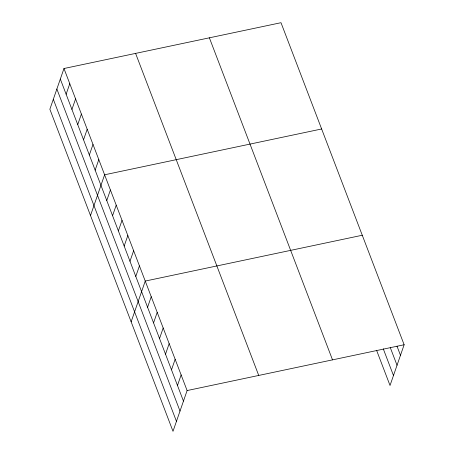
<?xml version="1.0" encoding="UTF-8"?>
<svg xmlns="http://www.w3.org/2000/svg" width="454" height="454" viewBox="0 0 454 454"><rect width="100%" height="100%" fill="white"/><g stroke="black" fill="none" stroke-linecap="round" stroke-linejoin="round"><path stroke-width="0.68" d="M63.974 68.514L49.866 109.255L173.002 431.3L187.11 390.565L63.974 68.514L280.998 22.7L404.134 344.745L390.026 385.486L376.57 350.289M66.125 94.245L69.78 83.701M71.931 109.425L75.585 98.881M77.736 124.606L81.391 114.062M83.542 139.792L87.191 129.248M89.347 154.973L92.996 144.429M95.153 170.154L98.802 159.609M90.505 215.531L104.607 174.79L321.631 128.976M106.764 200.52L110.413 189.976M112.569 215.701L116.218 205.157M118.375 230.882L122.024 220.338M124.175 246.068L127.829 235.524M129.98 261.249L133.635 250.704M135.786 276.429L139.44 265.885M131.138 321.807L145.246 281.066L362.264 235.251M147.573 307.256L151.227 296.712M153.554 322.896L157.203 312.352M159.536 338.542L163.185 327.992M165.517 354.182L169.166 343.638M171.499 369.823L175.148 359.279M177.48 385.469L181.129 374.919M187.11 390.565L404.134 344.745M396.995 346.169L400.479 355.295M390.304 347.656L397.034 365.254M383.261 348.797L393.476 375.52M209.379 37.818L332.515 359.869M135.593 53.396L258.729 375.447M60.32 79.064L183.461 401.109M56.869 89.024L180.011 411.074M53.317 99.29L176.453 421.335"/></g></svg>
